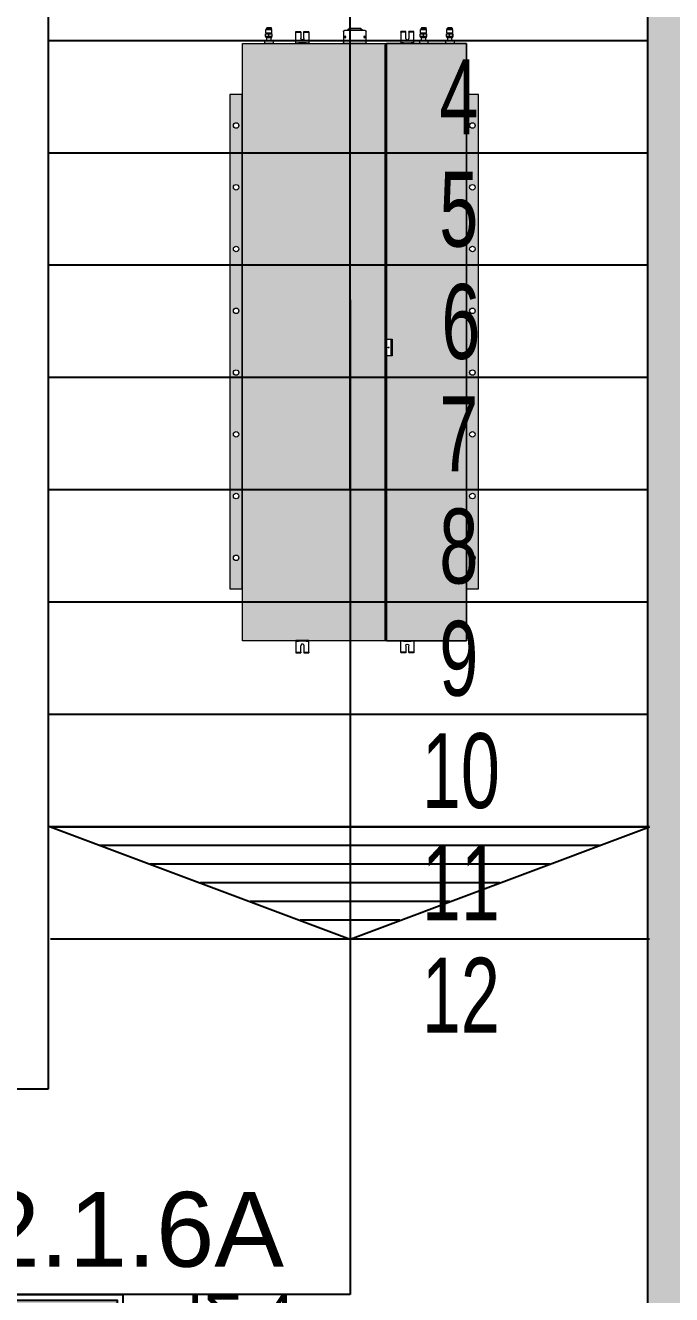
# Model space of a CAD drawing. Header units: metres. Extents: x 0 to 132, y -109 to 310.
# Drawn here: x 35.406 to 37.133, y 15.533 to 18.924 of the extents above; entities that cross this region are included whole.
import ezdxf
from ezdxf.enums import TextEntityAlignment as Align

# ---------------------------------------------------------------- set-up
doc = ezdxf.new("R2010")
doc.units = ezdxf.units.M
doc.header["$LTSCALE"] = 0.036
doc.layers.get('0').update_dxf_attribs({"color": 252})
doc.layers.get('Defpoints').update_dxf_attribs({"color": 252})
for name, color, linetype in [('arxitektonika', 254, 'Continuous'), ('DIMBLK', 252, 'Continuous'), ('electext', 20, 'Continuous'), ('HLEK_FL001_SYMBOLS', 230, 'Continuous')]:
    doc.layers.add(name, color=color, linetype=linetype)
doc.layers.add('axel', color=170, linetype='Continuous', lineweight=0)
doc.styles.add('COMU-C', font='ugcompl.shx', dxfattribs={"width": 0.7})
doc.styles.add('COMU-N', font='arial.ttf')
doc.styles.get("Standard").update_dxf_attribs({"font": 'arial.ttf'})
doc.dimstyles.new('CADWDOT', dxfattribs={"dimscale": 0.1, "dimtxt": 1.8, "dimasz": 0.08, "dimexe": 2, "dimexo": 0, "dimgap": 0.09, "dimtad": 0, "dimrnd": 0.001, "dimzin": 0, "dimdsep": 46, "dimtxsty": 'Standard', "dimblk1": 'ARTDIM', "dimblk2": 'ARTDIM', "dimsah": 1, "dimcen": 0.09, "dimdle": 0.05, "dimse1": 1, "dimse2": 1, "dimadec": 0, "dimazin": 0, "dimtfac": 1, "dimtmove": 0, "dimatfit": 3, "dimldrblk": 'ARTDIM', "dimfxl": 2, "dimtvp": 0.9999, "dimtolj": 1, "dimtzin": 0, "dimarcsym": 0})

# ---------------------------------------------------------------- blocks, each defined once
blk = doc.blocks.new('ARTDIM')
at = {"layer": 'DIMBLK'}
for p, q in [((0, -24.9975), (0, 24.9975)), ((-24.9975, 0), (24.9975, 0))]:
    blk.add_line(p, q, dxfattribs=at)
blk.add_circle((0, 0), 8.25, dxfattribs=at)
blk = doc.blocks.new('*D226')
at = {"layer": 'arxitektonika', "color": 0, "lineweight": -2}
blk.add_line((33.5762, 15.2176), (37.0602, 15.2176), dxfattribs=at)
at = {"layer": 'Defpoints', "color": 0, "transparency": 16777216}
for p in [(33.5682, 16.2176), (37.0682, 16.2176), (37.0682, 15.2176)]:
    blk.add_point(p, dxfattribs=at)
at = {"layer": 'arxitektonika', "color": 0, "lineweight": -2, "xscale": 0.008, "yscale": 0.008, "zscale": 0.008, "rotation": 180}
blk.add_blockref('ARTDIM', (33.5682, 15.2176), dxfattribs=at)
at = {"layer": 'arxitektonika', "color": 0, "lineweight": -2, "xscale": 0.008, "yscale": 0.008, "zscale": 0.008}
blk.add_blockref('ARTDIM', (37.0682, 15.2176), dxfattribs=at)
at = {"layer": 'arxitektonika', "color": 0, "insert": (35.3182, 15.3976), "char_height": 0.18, "attachment_point": 5}
blk.add_mtext('\\A1;3.50', dxfattribs=at)
blk = doc.blocks.new('panel led 4x16W 60x60cm acrylic')
at = {"layer": 'HLEK_FL001_SYMBOLS', "linetype": 'Continuous', "lineweight": 0}
h = blk.add_hatch(color=201, dxfattribs=at)
h.dxf.hatch_style = 1
h.paths.add_polyline_path([(45.4184, 65.5575), (45.4184, 64.9863), (45.9896, 64.9863), (45.9896, 65.5575)])
h.paths.add_polyline_path([(45.6208, 65.3554, -1), (45.6508, 65.3554, -1)], flags=16)
h.paths.add_polyline_path([(45.6208, 65.3904, -1), (45.6508, 65.3904, -1)], flags=16)
h.paths.add_polyline_path([(45.7936, 65.3554, -1), (45.7636, 65.3554, -1)], flags=16)
h.paths.add_polyline_path([(45.7636, 65.3904, -1), (45.7936, 65.3904, -1)], flags=16)
h.paths.add_polyline_path([(45.6508, 65.3202, -1), (45.6208, 65.3202, -1)], flags=16)
h.paths.add_polyline_path([(45.7936, 65.3202, -1), (45.7636, 65.3202, -1)], flags=16)
h.paths.add_polyline_path([(45.6208, 65.4249, -1), (45.6508, 65.4249, -1)], flags=16)
h.paths.add_polyline_path([(45.7636, 65.4249, -1), (45.7936, 65.4249, -1)], flags=16)
h.paths.add_polyline_path([(45.6508, 65.2864, -1), (45.6208, 65.2864, -1)], flags=16)
h.paths.add_polyline_path([(45.7936, 65.2864, -1), (45.7636, 65.2864, -1)], flags=16)
h.paths.add_polyline_path([(45.6208, 65.4586, -1), (45.6508, 65.4586, -1)], flags=16)
h.paths.add_polyline_path([(45.7636, 65.4586, -1), (45.7936, 65.4586, -1)], flags=16)
h.paths.add_polyline_path([(45.6508, 65.2511, -1), (45.6208, 65.2511, -1)], flags=16)
h.paths.add_polyline_path([(45.7936, 65.2511, -1), (45.7636, 65.2511, -1)], flags=16)
h.paths.add_polyline_path([(45.6208, 65.4943, -1), (45.6508, 65.4943, -1)], flags=16)
h.paths.add_polyline_path([(45.7636, 65.4943, -1), (45.7936, 65.4943, -1)], flags=16)
h.paths.add_polyline_path([(45.6508, 65.2158, -1), (45.6208, 65.2158, -1)], flags=16)
h.paths.add_polyline_path([(45.7936, 65.2158, -1), (45.7636, 65.2158, -1)], flags=16)
h.paths.add_polyline_path([(45.6208, 65.531, -1), (45.6508, 65.531, -1)], flags=16)
h.paths.add_polyline_path([(45.7636, 65.531, -1), (45.7936, 65.531, -1)], flags=16)
h.paths.add_polyline_path([(45.6508, 65.1817, -1), (45.6208, 65.1817, -1)], flags=16)
h.paths.add_polyline_path([(45.7936, 65.1817, -1), (45.7636, 65.1817, -1)], flags=16)
h.paths.add_polyline_path([(45.4672, 65.3554, -1), (45.4972, 65.3554, -1)], flags=16)
h.paths.add_polyline_path([(45.4672, 65.3904, -1), (45.4972, 65.3904, -1)], flags=16)
h.paths.add_polyline_path([(45.4972, 65.3202, -1), (45.4672, 65.3202, -1)], flags=16)
h.paths.add_polyline_path([(45.6508, 65.1482, -1), (45.6208, 65.1482, -1)], flags=16)
h.paths.add_polyline_path([(45.9441, 65.3554, -1), (45.9141, 65.3554, -1)], flags=16)
h.paths.add_polyline_path([(45.9441, 65.3904, -1), (45.9141, 65.3904, -1)], flags=16)
h.paths.add_polyline_path([(45.7936, 65.1482, -1), (45.7636, 65.1482, -1)], flags=16)
h.paths.add_polyline_path([(45.4672, 65.4249, -1), (45.4972, 65.4249, -1)], flags=16)
h.paths.add_polyline_path([(45.9441, 65.3202, -1), (45.9141, 65.3202, -1)], flags=16)
h.paths.add_polyline_path([(45.4972, 65.2864, -1), (45.4672, 65.2864, -1)], flags=16)
h.paths.add_polyline_path([(45.9141, 65.4249, -1), (45.9441, 65.4249, -1)], flags=16)
h.paths.add_polyline_path([(45.9441, 65.2864, -1), (45.9141, 65.2864, -1)], flags=16)
h.paths.add_polyline_path([(45.4672, 65.4586, -1), (45.4972, 65.4586, -1)], flags=16)
h.paths.add_polyline_path([(45.9141, 65.4586, -1), (45.9441, 65.4586, -1)], flags=16)
h.paths.add_polyline_path([(45.4972, 65.2511, -1), (45.4672, 65.2511, -1)], flags=16)
h.paths.add_polyline_path([(45.9441, 65.2511, -1), (45.9141, 65.2511, -1)], flags=16)
h.paths.add_polyline_path([(45.4672, 65.4943, -1), (45.4972, 65.4943, -1)], flags=16)
h.paths.add_polyline_path([(45.6508, 65.1152, -1), (45.6208, 65.1152, -1)], flags=16)
h.paths.add_polyline_path([(45.7936, 65.1152, -1), (45.7636, 65.1152, -1)], flags=16)
h.paths.add_polyline_path([(45.9141, 65.4943, -1), (45.9441, 65.4943, -1)], flags=16)
h.paths.add_polyline_path([(45.4972, 65.2158, -1), (45.4672, 65.2158, -1)], flags=16)
h.paths.add_polyline_path([(45.9441, 65.2158, -1), (45.9141, 65.2158, -1)], flags=16)
h.paths.add_polyline_path([(45.4672, 65.531, -1), (45.4972, 65.531, -1)], flags=16)
h.paths.add_polyline_path([(45.9141, 65.531, -1), (45.9441, 65.531, -1)], flags=16)
h.paths.add_polyline_path([(45.4972, 65.1817, -1), (45.4672, 65.1817, -1)], flags=16)
h.paths.add_polyline_path([(45.9441, 65.1817, -1), (45.9141, 65.1817, -1)], flags=16)
h.paths.add_polyline_path([(45.6508, 65.0811, -1), (45.6208, 65.0811, -1)], flags=16)
h.paths.add_polyline_path([(45.7936, 65.0811, -1), (45.7636, 65.0811, -1)], flags=16)
h.paths.add_polyline_path([(45.4972, 65.1482, -1), (45.4672, 65.1482, -1)], flags=16)
h.paths.add_polyline_path([(45.9441, 65.1482, -1), (45.9141, 65.1482, -1)], flags=16)
h.paths.add_polyline_path([(45.6508, 65.048, -1), (45.6208, 65.048, -1)], flags=16)
h.paths.add_polyline_path([(45.7936, 65.048, -1), (45.7636, 65.048, -1)], flags=16)
h.paths.add_polyline_path([(45.4972, 65.1152, -1), (45.4672, 65.1152, -1)], flags=16)
h.paths.add_polyline_path([(45.9441, 65.1152, -1), (45.9141, 65.1152, -1)], flags=16)
h.paths.add_polyline_path([(45.6508, 65.0128, -1), (45.6208, 65.0128, -1)], flags=16)
h.paths.add_polyline_path([(45.4972, 65.0811, -1), (45.4672, 65.0811, -1)], flags=16)
h.paths.add_polyline_path([(45.7936, 65.0128, -1), (45.7636, 65.0128, -1)], flags=16)
h.paths.add_polyline_path([(45.9441, 65.0811, -1), (45.9141, 65.0811, -1)], flags=16)
h.paths.add_polyline_path([(45.4972, 65.048, -1), (45.4672, 65.048, -1)], flags=16)
h.paths.add_polyline_path([(45.9441, 65.048, -1), (45.9141, 65.048, -1)], flags=16)
h.paths.add_polyline_path([(45.4972, 65.0128, -1), (45.4672, 65.0128, -1)], flags=16)
h.paths.add_polyline_path([(45.9441, 65.0128, -1), (45.9141, 65.0128, -1)], flags=16)
h = blk.add_hatch(color=11, dxfattribs=at)
h.dxf.hatch_style = 1
h.paths.add_polyline_path([(45.4972, 65.531, 1), (45.4672, 65.531, 1)])
h = blk.add_hatch(color=11, dxfattribs=at)
h.dxf.hatch_style = 1
h.paths.add_polyline_path([(45.6508, 65.531, 1), (45.6208, 65.531, 1)])
h = blk.add_hatch(color=11, dxfattribs=at)
h.dxf.hatch_style = 1
h.paths.add_polyline_path([(45.7936, 65.531, 1), (45.7636, 65.531, 1)])
h = blk.add_hatch(color=11, dxfattribs=at)
h.dxf.hatch_style = 1
h.paths.add_polyline_path([(45.9441, 65.531, 1), (45.9141, 65.531, 1)])
h = blk.add_hatch(color=11, dxfattribs=at)
h.dxf.hatch_style = 1
h.paths.add_polyline_path([(45.4972, 65.4943, 1), (45.4672, 65.4943, 1)])
h = blk.add_hatch(color=11, dxfattribs=at)
h.dxf.hatch_style = 1
h.paths.add_polyline_path([(45.6508, 65.4943, 1), (45.6208, 65.4943, 1)])
h = blk.add_hatch(color=11, dxfattribs=at)
h.dxf.hatch_style = 1
h.paths.add_polyline_path([(45.7936, 65.4943, 1), (45.7636, 65.4943, 1)])
h = blk.add_hatch(color=11, dxfattribs=at)
h.dxf.hatch_style = 1
h.paths.add_polyline_path([(45.9441, 65.4943, 1), (45.9141, 65.4943, 1)])
h = blk.add_hatch(color=11, dxfattribs=at)
h.dxf.hatch_style = 1
h.paths.add_polyline_path([(45.4972, 65.4586, 1), (45.4672, 65.4586, 1)])
h = blk.add_hatch(color=11, dxfattribs=at)
h.dxf.hatch_style = 1
h.paths.add_polyline_path([(45.6508, 65.4586, 1), (45.6208, 65.4586, 1)])
h = blk.add_hatch(color=11, dxfattribs=at)
h.dxf.hatch_style = 1
h.paths.add_polyline_path([(45.7936, 65.4586, 1), (45.7636, 65.4586, 1)])
h = blk.add_hatch(color=11, dxfattribs=at)
h.dxf.hatch_style = 1
h.paths.add_polyline_path([(45.9441, 65.4586, 1), (45.9141, 65.4586, 1)])
h = blk.add_hatch(color=11, dxfattribs=at)
h.dxf.hatch_style = 1
h.paths.add_polyline_path([(45.4972, 65.4249, 1), (45.4672, 65.4249, 1)])
h = blk.add_hatch(color=11, dxfattribs=at)
h.dxf.hatch_style = 1
h.paths.add_polyline_path([(45.6508, 65.4249, 1), (45.6208, 65.4249, 1)])
h = blk.add_hatch(color=11, dxfattribs=at)
h.dxf.hatch_style = 1
h.paths.add_polyline_path([(45.7936, 65.4249, 1), (45.7636, 65.4249, 1)])
h = blk.add_hatch(color=11, dxfattribs=at)
h.dxf.hatch_style = 1
h.paths.add_polyline_path([(45.9441, 65.4249, 1), (45.9141, 65.4249, 1)])
h = blk.add_hatch(color=11, dxfattribs=at)
h.dxf.hatch_style = 1
h.paths.add_polyline_path([(45.4972, 65.3904, 1), (45.4672, 65.3904, 1)])
h = blk.add_hatch(color=11, dxfattribs=at)
h.dxf.hatch_style = 1
h.paths.add_polyline_path([(45.6508, 65.3904, 1), (45.6208, 65.3904, 1)])
h = blk.add_hatch(color=11, dxfattribs=at)
h.dxf.hatch_style = 1
h.paths.add_polyline_path([(45.7936, 65.3904, 1), (45.7636, 65.3904, 1)])
h = blk.add_hatch(color=11, dxfattribs=at)
h.dxf.hatch_style = 1
h.paths.add_polyline_path([(45.9441, 65.3904, 1), (45.9141, 65.3904, 1)])
h = blk.add_hatch(color=11, dxfattribs=at)
h.dxf.hatch_style = 1
h.paths.add_polyline_path([(45.4972, 65.3554, 1), (45.4672, 65.3554, 1)])
h = blk.add_hatch(color=11, dxfattribs=at)
h.dxf.hatch_style = 1
h.paths.add_polyline_path([(45.6508, 65.3554, 1), (45.6208, 65.3554, 1)])
h = blk.add_hatch(color=11, dxfattribs=at)
h.dxf.hatch_style = 1
h.paths.add_polyline_path([(45.7936, 65.3554, 1), (45.7636, 65.3554, 1)])
h = blk.add_hatch(color=11, dxfattribs=at)
h.dxf.hatch_style = 1
h.paths.add_polyline_path([(45.9441, 65.3554, 1), (45.9141, 65.3554, 1)])
h = blk.add_hatch(color=11, dxfattribs=at)
h.dxf.hatch_style = 1
h.paths.add_polyline_path([(45.4972, 65.3202, 1), (45.4672, 65.3202, 1)])
h = blk.add_hatch(color=11, dxfattribs=at)
h.dxf.hatch_style = 1
h.paths.add_polyline_path([(45.6508, 65.3202, 1), (45.6208, 65.3202, 1)])
h = blk.add_hatch(color=11, dxfattribs=at)
h.dxf.hatch_style = 1
h.paths.add_polyline_path([(45.7936, 65.3202, 1), (45.7636, 65.3202, 1)])
h = blk.add_hatch(color=11, dxfattribs=at)
h.dxf.hatch_style = 1
h.paths.add_polyline_path([(45.9441, 65.3202, 1), (45.9141, 65.3202, 1)])
h = blk.add_hatch(color=11, dxfattribs=at)
h.dxf.hatch_style = 1
h.paths.add_polyline_path([(45.4972, 65.2864, 1), (45.4672, 65.2864, 1)])
h = blk.add_hatch(color=11, dxfattribs=at)
h.dxf.hatch_style = 1
h.paths.add_polyline_path([(45.6508, 65.2864, 1), (45.6208, 65.2864, 1)])
h = blk.add_hatch(color=11, dxfattribs=at)
h.dxf.hatch_style = 1
h.paths.add_polyline_path([(45.7936, 65.2864, 1), (45.7636, 65.2864, 1)])
h = blk.add_hatch(color=11, dxfattribs=at)
h.dxf.hatch_style = 1
h.paths.add_polyline_path([(45.9441, 65.2864, 1), (45.9141, 65.2864, 1)])
h = blk.add_hatch(color=11, dxfattribs=at)
h.dxf.hatch_style = 1
h.paths.add_polyline_path([(45.4972, 65.2511, 1), (45.4672, 65.2511, 1)])
h = blk.add_hatch(color=11, dxfattribs=at)
h.dxf.hatch_style = 1
h.paths.add_polyline_path([(45.6508, 65.2511, 1), (45.6208, 65.2511, 1)])
h = blk.add_hatch(color=11, dxfattribs=at)
h.dxf.hatch_style = 1
h.paths.add_polyline_path([(45.7936, 65.2511, 1), (45.7636, 65.2511, 1)])
h = blk.add_hatch(color=11, dxfattribs=at)
h.dxf.hatch_style = 1
h.paths.add_polyline_path([(45.9441, 65.2511, 1), (45.9141, 65.2511, 1)])
h = blk.add_hatch(color=11, dxfattribs=at)
h.dxf.hatch_style = 1
h.paths.add_polyline_path([(45.4972, 65.2158, 1), (45.4672, 65.2158, 1)])
h = blk.add_hatch(color=11, dxfattribs=at)
h.dxf.hatch_style = 1
h.paths.add_polyline_path([(45.6508, 65.2158, 1), (45.6208, 65.2158, 1)])
h = blk.add_hatch(color=11, dxfattribs=at)
h.dxf.hatch_style = 1
h.paths.add_polyline_path([(45.7936, 65.2158, 1), (45.7636, 65.2158, 1)])
h = blk.add_hatch(color=11, dxfattribs=at)
h.dxf.hatch_style = 1
h.paths.add_polyline_path([(45.9441, 65.2158, 1), (45.9141, 65.2158, 1)])
h = blk.add_hatch(color=11, dxfattribs=at)
h.dxf.hatch_style = 1
h.paths.add_polyline_path([(45.4972, 65.1817, 1), (45.4672, 65.1817, 1)])
h = blk.add_hatch(color=11, dxfattribs=at)
h.dxf.hatch_style = 1
h.paths.add_polyline_path([(45.6508, 65.1817, 1), (45.6208, 65.1817, 1)])
h = blk.add_hatch(color=11, dxfattribs=at)
h.dxf.hatch_style = 1
h.paths.add_polyline_path([(45.7936, 65.1817, 1), (45.7636, 65.1817, 1)])
h = blk.add_hatch(color=11, dxfattribs=at)
h.dxf.hatch_style = 1
h.paths.add_polyline_path([(45.9441, 65.1817, 1), (45.9141, 65.1817, 1)])
h = blk.add_hatch(color=11, dxfattribs=at)
h.dxf.hatch_style = 1
h.paths.add_polyline_path([(45.4972, 65.1482, 1), (45.4672, 65.1482, 1)])
h = blk.add_hatch(color=11, dxfattribs=at)
h.dxf.hatch_style = 1
h.paths.add_polyline_path([(45.6508, 65.1482, 1), (45.6208, 65.1482, 1)])
h = blk.add_hatch(color=11, dxfattribs=at)
h.dxf.hatch_style = 1
h.paths.add_polyline_path([(45.7936, 65.1482, 1), (45.7636, 65.1482, 1)])
h = blk.add_hatch(color=11, dxfattribs=at)
h.dxf.hatch_style = 1
h.paths.add_polyline_path([(45.9441, 65.1482, 1), (45.9141, 65.1482, 1)])
h = blk.add_hatch(color=11, dxfattribs=at)
h.dxf.hatch_style = 1
h.paths.add_polyline_path([(45.4972, 65.1152, 1), (45.4672, 65.1152, 1)])
h = blk.add_hatch(color=11, dxfattribs=at)
h.dxf.hatch_style = 1
h.paths.add_polyline_path([(45.6508, 65.1152, 1), (45.6208, 65.1152, 1)])
h = blk.add_hatch(color=11, dxfattribs=at)
h.dxf.hatch_style = 1
h.paths.add_polyline_path([(45.7936, 65.1152, 1), (45.7636, 65.1152, 1)])
h = blk.add_hatch(color=11, dxfattribs=at)
h.dxf.hatch_style = 1
h.paths.add_polyline_path([(45.9441, 65.1152, 1), (45.9141, 65.1152, 1)])
h = blk.add_hatch(color=11, dxfattribs=at)
h.dxf.hatch_style = 1
h.paths.add_polyline_path([(45.4972, 65.0811, 1), (45.4672, 65.0811, 1)])
h = blk.add_hatch(color=11, dxfattribs=at)
h.dxf.hatch_style = 1
h.paths.add_polyline_path([(45.6508, 65.0811, 1), (45.6208, 65.0811, 1)])
h = blk.add_hatch(color=11, dxfattribs=at)
h.dxf.hatch_style = 1
h.paths.add_polyline_path([(45.7936, 65.0811, 1), (45.7636, 65.0811, 1)])
h = blk.add_hatch(color=11, dxfattribs=at)
h.dxf.hatch_style = 1
h.paths.add_polyline_path([(45.9441, 65.0811, 1), (45.9141, 65.0811, 1)])
h = blk.add_hatch(color=11, dxfattribs=at)
h.dxf.hatch_style = 1
h.paths.add_polyline_path([(45.4972, 65.048, 1), (45.4672, 65.048, 1)])
h = blk.add_hatch(color=11, dxfattribs=at)
h.dxf.hatch_style = 1
h.paths.add_polyline_path([(45.6508, 65.048, 1), (45.6208, 65.048, 1)])
h = blk.add_hatch(color=11, dxfattribs=at)
h.dxf.hatch_style = 1
h.paths.add_polyline_path([(45.7936, 65.048, 1), (45.7636, 65.048, 1)])
h = blk.add_hatch(color=11, dxfattribs=at)
h.dxf.hatch_style = 1
h.paths.add_polyline_path([(45.9441, 65.048, 1), (45.9141, 65.048, 1)])
h = blk.add_hatch(color=11, dxfattribs=at)
h.dxf.hatch_style = 1
h.paths.add_polyline_path([(45.4972, 65.0128, 1), (45.4672, 65.0128, 1)])
h = blk.add_hatch(color=11, dxfattribs=at)
h.dxf.hatch_style = 1
h.paths.add_polyline_path([(45.6508, 65.0128, 1), (45.6208, 65.0128, 1)])
h = blk.add_hatch(color=11, dxfattribs=at)
h.dxf.hatch_style = 1
h.paths.add_polyline_path([(45.7936, 65.0128, 1), (45.7636, 65.0128, 1)])
h = blk.add_hatch(color=11, dxfattribs=at)
h.dxf.hatch_style = 1
h.paths.add_polyline_path([(45.9441, 65.0128, 1), (45.9141, 65.0128, 1)])
at = {"layer": 'HLEK_FL001_SYMBOLS'}
for points in [[(45.4043, 65.5722), (46.0043, 65.5722), (46.0043, 64.9722), (45.4043, 64.9722)], [(45.4184, 65.5575), (45.9896, 65.5575), (45.9896, 64.9863), (45.4184, 64.9863)]]:
    blk.add_lwpolyline(points, close=True, dxfattribs=at)
for centre in [(45.4822, 65.531), (45.6358, 65.531), (45.7786, 65.531), (45.9291, 65.531), (45.4822, 65.4943), (45.6358, 65.4943), (45.7786, 65.4943), (45.9291, 65.4943), (45.4822, 65.4586), (45.6358, 65.4586), (45.7786, 65.4586), (45.9291, 65.4586), (45.4822, 65.4249), (45.6358, 65.4249), (45.7786, 65.4249), (45.9291, 65.4249), (45.4822, 65.3904), (45.6358, 65.3904), (45.7786, 65.3904), (45.9291, 65.3904), (45.4822, 65.3554), (45.6358, 65.3554), (45.7786, 65.3554), (45.9291, 65.3554), (45.4822, 65.3202), (45.6358, 65.3202), (45.7786, 65.3202), (45.9291, 65.3202), (45.4822, 65.2864), (45.6358, 65.2864), (45.7786, 65.2864), (45.9291, 65.2864), (45.4822, 65.2511), (45.6358, 65.2511), (45.7786, 65.2511), (45.9291, 65.2511), (45.4822, 65.2158), (45.6358, 65.2158), (45.7786, 65.2158), (45.9291, 65.2158), (45.4822, 65.1817), (45.6358, 65.1817), (45.7786, 65.1817), (45.9291, 65.1817), (45.4822, 65.1482), (45.6358, 65.1482), (45.7786, 65.1482), (45.9291, 65.1482), (45.4822, 65.1152), (45.6358, 65.1152), (45.7786, 65.1152), (45.9291, 65.1152), (45.4822, 65.0811), (45.6358, 65.0811), (45.7786, 65.0811), (45.9291, 65.0811), (45.4822, 65.048), (45.6358, 65.048), (45.7786, 65.048), (45.9291, 65.048), (45.4822, 65.0128), (45.6358, 65.0128), (45.7786, 65.0128), (45.9291, 65.0128)]:
    blk.add_circle(centre, 0.015, dxfattribs=at)
blk = doc.blocks.new('A$C5A126718')
at = {"layer": 'axel'}
for p, q in [((-0.0317, 0.0343), (-0.0317, 0.0321)), ((-0.0301, 0.0343), (-0.0317, 0.0343)), ((-0.0012, 0.0343), (-0.0301, 0.0343)), ((-0.0301, 0.0343), (-0.0301, 0.0321)), ((-0.0012, 0.0343), (0, 0.0343)), ((-0.0012, 0.0343), (-0.0012, 0.033)), ((0.0004, 0.0271), (0.0004, 0.0343)), ((0.0004, 0.0271), (0.0004, 0.0343)), ((-0.0317, 0.0321), (-0.0317, 0.0236)), ((-0.0317, 0.0321), (-0.0301, 0.0321)), ((-0.0317, 0.0236), (-0.0301, 0.0236)), ((-0.0317, 0.0236), (-0.0317, 0.0214)), ((-0.0301, 0.0214), (-0.0317, 0.0214)), ((-0.0301, 0.0129), (-0.0317, 0.0129)), ((-0.0317, 0.0129), (-0.0317, 0.0107)), ((-0.0317, 0.0107), (-0.0301, 0.0107)), ((-0.0317, 0.0107), (-0.0317, 0.0021)), ((-0.0317, 0.0021), (-0.0301, 0.0021)), ((-0.0317, 0.0021), (-0.0317, 0)), ((-0.0301, 0), (-0.0317, 0)), ((-0.0301, 0.0321), (-0.0301, 0.0236)), ((-0.0301, 0.0236), (-0.0301, 0.0214)), ((-0.0301, 0.0214), (-0.0131, 0.0214)), ((-0.0301, 0.0129), (-0.0301, 0.0107)), ((-0.0131, 0.0129), (-0.0301, 0.0129)), ((-0.0301, 0.0107), (-0.0301, 0.0021)), ((-0.0301, 0.0021), (-0.0301, 0)), ((-0.0301, 0), (-0.0012, 0)), ((-0.0012, 0.033), (-0.0012, 0.03)), ((-0.0012, 0.03), (-0.0012, 0.0271)), ((-0.0012, 0.0271), (0, 0.0271)), ((-0.0012, 0.027), (-0.0012, 0.0271)), ((-0.0012, 0.0073), (-0.0012, 0.027)), ((-0.0012, 0.0071), (-0.0012, 0.0073)), ((-0.0012, 0.0071), (0, 0.0071)), ((-0.0012, 0.0071), (-0.0012, 0.0043)), ((-0.0012, 0.0043), (-0.0012, 0.0013)), ((-0.0012, 0.0013), (-0.0012, 0)), ((-0.0012, 0), (0, 0)), ((0.0004, 0.0211), (0.0004, 0.0271)), ((0.0004, 0.0211), (0.0004, 0.0271)), ((0.0004, 0.0207), (0.0004, 0.0211)), ((0.0004, 0.0207), (0.0004, 0.0211)), ((0.0004, 0.0186), (0.0004, 0.0207)), ((0.0004, 0.0186), (0.0004, 0.0207)), ((0.0004, 0.0157), (0.0004, 0.0186)), ((0.0004, 0.0157), (0.0004, 0.0186)), ((0.0004, 0.0136), (0.0004, 0.0157)), ((0.0004, 0.0136), (0.0004, 0.0157)), ((0.0004, 0.0132), (0.0004, 0.0136)), ((0.0004, 0.0132), (0.0004, 0.0136)), ((0.0004, 0.0071), (0.0004, 0.0132)), ((0.0004, 0.0071), (0.0004, 0.0132)), ((0.0004, 0), (0.0004, 0.0071)), ((0.0004, 0), (0.0004, 0.0071))]:
    blk.add_line(p, q, dxfattribs=at)
blk.add_arc((-0.0131, 0.0171), 0.00429, 270, 90, dxfattribs=at)
blk = doc.blocks.new('A$C3A54651E')
at = {"layer": 'axel'}
for p, q in [((0.0091, 0.0228), (0, 0.0228)), ((0, 0.0228), (0, 0)), ((0.0091, 0), (0, 0)), ((0.0091, 0), (0.0091, 0.0228)), ((0.0091, 0.0171), (0.0162, 0.0171)), ((0.0091, 0.0057), (0.0162, 0.0057)), ((0.0162, 0.019), (0.0166, 0.0193)), ((0.0162, 0.0038), (0.0162, 0.019)), ((0.0162, 0.0038), (0.0166, 0.0035)), ((0.0166, 0.0035), (0.0166, 0.0193)), ((0.0166, 0.0193), (0.0184, 0.0193)), ((0.0166, 0.0035), (0.0184, 0.0035)), ((0.0184, 0.02), (0.0184, 0.0199)), ((0.0184, 0.02), (0.0184, 0.02)), ((0.0184, 0.0199), (0.0184, 0.0193)), ((0.0184, 0.0193), (0.0184, 0.0153)), ((0.0184, 0.0153), (0.0184, 0.0067)), ((0.0184, 0.0067), (0.0184, 0.0035)), ((0.0184, 0.0035), (0.0184, 0.0028)), ((0.0184, 0.0028), (0.0184, 0.0028)), ((0.0191, 0.0202), (0.0254, 0.0202)), ((0.0191, 0.0197), (0.0254, 0.0197)), ((0.0191, 0.0109), (0.0254, 0.0109)), ((0.0191, 0.0026), (0.0254, 0.0026)), ((0.0262, 0.0199), (0.0262, 0.02)), ((0.0262, 0.02), (0.0262, 0.02)), ((0.0262, 0.0182), (0.0262, 0.0199)), ((0.0262, 0.0153), (0.0262, 0.0182)), ((0.0262, 0.0182), (0.0284, 0.0182)), ((0.0262, 0.0067), (0.0262, 0.0153)), ((0.0262, 0.0046), (0.0262, 0.0067)), ((0.0262, 0.0028), (0.0262, 0.0046)), ((0.0262, 0.0046), (0.0284, 0.0046)), ((0.0262, 0.0028), (0.0262, 0.0028)), ((0.0284, 0.0193), (0.037, 0.0193)), ((0.0284, 0.0182), (0.0284, 0.0193)), ((0.0284, 0.0046), (0.0284, 0.0182)), ((0.0284, 0.0035), (0.0284, 0.0046)), ((0.0284, 0.0035), (0.037, 0.0035)), ((0.037, 0.0035), (0.037, 0.0193)), ((0.0373, 0.019), (0.037, 0.0193)), ((0.0373, 0.0037), (0.037, 0.0035)), ((0.0373, 0.0182), (0.0373, 0.019)), ((0.0373, 0.0046), (0.0373, 0.0182)), ((0.0373, 0.0182), (0.0403, 0.0182)), ((0.0373, 0.0037), (0.0373, 0.0046)), ((0.0373, 0.0046), (0.0403, 0.0046)), ((0.0403, 0.0046), (0.0403, 0.0182)), ((0.0423, 0.0162), (0.0403, 0.0182)), ((0.0423, 0.0066), (0.0403, 0.0046)), ((0.0423, 0.0066), (0.0423, 0.0162))]:
    blk.add_line(p, q, dxfattribs=at)
for points in [[(0.0191, 0.0202, 0.004311), (0.019, 0.0202, 0.005535), (0.0188, 0.0202, 0.007292), (0.0187, 0.0201, 0.009929), (0.0186, 0.0201), (0.0186, 0.0201, 0.019665), (0.0185, 0.02, 0.032685), (0.0184, 0.02, 0.060642), (0.0184, 0.02), (0.0184, 0.02)], [(0.0184, 0.0199, 0.159929), (0.0184, 0.0199, 0.090191), (0.0184, 0.0199, 0.0462), (0.0184, 0.0199, 0.02623), (0.0185, 0.0198), (0.0186, 0.0198, 0.013719), (0.0187, 0.0198, 0.009481), (0.0188, 0.0198, 0.006867), (0.0189, 0.0197, 0.005151), (0.0191, 0.0197)], [(0.0191, 0.0197, 0.015295), (0.0188, 0.0186, 0.017604), (0.0186, 0.0175), (0.0185, 0.0169, 0.02245), (0.0184, 0.0158), (0.0184, 0.0153)], [(0.0184, 0.0153, 0.023182), (0.0184, 0.0142, 0.022013), (0.0186, 0.0131), (0.0187, 0.0125, 0.017076), (0.0189, 0.0114), (0.0191, 0.0109)], [(0.0191, 0.0109, 0.016103), (0.0188, 0.0098, 0.018613), (0.0186, 0.0088), (0.0185, 0.0083, 0.023826), (0.0184, 0.0072), (0.0184, 0.0067)], [(0.0184, 0.0067, 0.024647), (0.0184, 0.0057, 0.023359), (0.0186, 0.0046), (0.0187, 0.0041, 0.018023), (0.0189, 0.0031), (0.0191, 0.0026)], [(0.0191, 0.0026, -0.004311), (0.019, 0.0026, -0.005535), (0.0188, 0.0026, -0.007292), (0.0187, 0.0027, -0.009929), (0.0186, 0.0027), (0.0186, 0.0027, -0.019665), (0.0185, 0.0027, -0.032685), (0.0184, 0.0028, -0.060642), (0.0184, 0.0028), (0.0184, 0.0028)], [(0.0262, 0.02, 0.102242), (0.0262, 0.02, 0.051435), (0.0261, 0.02, 0.028507), (0.0261, 0.0201, 0.01755), (0.026, 0.0201), (0.0259, 0.0201, 0.009159), (0.0258, 0.0201, 0.006785), (0.0257, 0.0202, 0.005184), (0.0255, 0.0202), (0.0254, 0.0202)], [(0.0254, 0.0197, 0.004812), (0.0256, 0.0197, 0.00636), (0.0258, 0.0198, 0.008685), (0.0259, 0.0198, 0.012384), (0.026, 0.0198), (0.0261, 0.0198, 0.023143), (0.0261, 0.0199, 0.039656), (0.0262, 0.0199, 0.07579), (0.0262, 0.0199, 0.144125), (0.0262, 0.0199)], [(0.0262, 0.0153, 0.023214), (0.0262, 0.0164, 0.02204), (0.026, 0.0175), (0.0259, 0.018, 0.017046), (0.0256, 0.0191), (0.0254, 0.0197)], [(0.0254, 0.0109, 0.01528), (0.0258, 0.012, 0.017585), (0.026, 0.013), (0.0261, 0.0136, 0.022468), (0.0262, 0.0147), (0.0262, 0.0153)], [(0.0262, 0.0067, 0.024685), (0.0262, 0.0078, 0.023392), (0.026, 0.0088), (0.0259, 0.0093, 0.017988), (0.0256, 0.0103), (0.0254, 0.0109)], [(0.0254, 0.0026, 0.016073), (0.0258, 0.0036, 0.018575), (0.026, 0.0046), (0.0261, 0.0052, 0.023861), (0.0262, 0.0062), (0.0262, 0.0067)], [(0.0262, 0.0028, -0.102242), (0.0262, 0.0028, -0.051435), (0.0261, 0.0028, -0.028507), (0.0261, 0.0027, -0.01755), (0.026, 0.0027), (0.0259, 0.0027, -0.009159), (0.0258, 0.0026, -0.006785), (0.0257, 0.0026, -0.005184), (0.0255, 0.0026), (0.0254, 0.0026)]]:
    blk.add_lwpolyline(points, format="xyb", dxfattribs=at)
blk = doc.blocks.new('A$C531E15D6')
at = {"layer": 'axel'}
for p, q in [((-0.0003, 0.0241), (-0.0003, -0.0359)), ((-0.0003, 0.0241), (0.0009, 0.0241)), ((-0.0003, 0.0134), (0, 0.0134)), ((-0.0003, 0.0113), (0, 0.0113)), ((-0.0003, 0.0066), (-0.0003, 0.0031)), ((-0.0003, 0.0066), (-0.0003, 0.0031)), ((0, 0.0059), (-0.0003, 0.0059)), ((-0.0003, 0.0031), (-0.0003, -0.0276)), ((0.0021, 0.0241), (0, 0.022)), ((0, 0.0059), (0, 0.022)), ((0, -0.0059), (0, 0.0059)), ((0, -0.0059), (0, 0.0059)), ((0.0012, 0.0241), (0.0009, 0.0241)), ((0.0012, 0.0241), (0.0009, 0.0241)), ((0.0012, 0.0241), (0.0021, 0.0241)), ((0.0021, 0.0241), (0.0321, 0.0241)), ((0.0021, 0.0241), (0.0321, 0.0241)), ((0.0321, 0.0241), (0.0343, 0.022)), ((0.0343, 0.022), (0.0343, 0.0134)), ((0.0343, 0.022), (0.0343, 0.0134)), ((0.0343, 0.0134), (0.0343, -0.0251)), ((0.0343, 0.0134), (0.0343, -0.0251)), ((0.038, 0.0127), (0.0343, 0.0128)), ((0.0347, 0.0056), (0.0343, 0.0056)), ((0.0347, 0.0056), (0.0347, -0.0059)), ((0.0357, 0.0099), (0.0357, 0.0045)), ((0.04, 0.0099), (0.0357, 0.0099)), ((0.0357, 0.0045), (0.0357, 0.0038)), ((0.0357, 0.0045), (0.0357, 0.0038)), ((0.0357, 0.0038), (0.0357, -0.0059)), ((0.0357, 0.0038), (0.0357, -0.0059)), ((0.038, 0.0127), (0.038, 0.0099)), ((0.04, 0.0099), (0.04, -0.0059)), ((0, -0.0176), (-0.0003, -0.0176)), ((-0.0003, -0.023), (0, -0.023)), ((-0.0003, -0.0251), (0, -0.0251)), ((-0.0003, -0.0276), (-0.0003, -0.0312)), ((-0.0003, -0.0276), (-0.0003, -0.0312)), ((0, -0.0176), (0, -0.0059)), ((0, -0.0176), (0, -0.0059)), ((0, -0.0337), (0, -0.0176)), ((0.0021, -0.0359), (0, -0.0337)), ((0.0343, -0.0337), (0.0321, -0.0359)), ((0.0347, -0.0173), (0.0343, -0.0173)), ((0.038, -0.0244), (0.0343, -0.0245)), ((0.0343, -0.0251), (0.0343, -0.0337)), ((0.0343, -0.0251), (0.0343, -0.0337)), ((0.0347, -0.0059), (0.0347, -0.0173)), ((0.0357, -0.0059), (0.0357, -0.0155)), ((0.0357, -0.0059), (0.0357, -0.0155)), ((0.0357, -0.0155), (0.0357, -0.0162)), ((0.0357, -0.0155), (0.0357, -0.0162)), ((0.0357, -0.0162), (0.0357, -0.0216)), ((0.04, -0.0216), (0.0357, -0.0216)), ((0.038, -0.0244), (0.038, -0.0216)), ((0.04, -0.0059), (0.04, -0.0216)), ((-0.0003, -0.0359), (0.0021, -0.0359)), ((0.0321, -0.0359), (0.0021, -0.0359)), ((0.0321, -0.0359), (0.0021, -0.0359))]:
    blk.add_line(p, q, dxfattribs=at)
for centre, radius in [((0.0171, 0.0199), 0.00214), ((0.0171, 0.0199), 0.00111), ((0.0171, -0.0316), 0.00214), ((0.0171, -0.0316), 0.00111)]:
    blk.add_circle(centre, radius, dxfattribs=at)
for centre, radius, start, end in [((0.0321, 0.022), 0.00214, 0, 90), ((0.0346, 0.0045), 0.00107, 0, 89.5416), ((0.0321, -0.0337), 0.00214, 270, 0), ((0.0346, -0.0162), 0.00107, 270.4584, 0)]:
    blk.add_arc(centre, radius, start, end, dxfattribs=at)
blk = doc.blocks.new('FCU 10 KANALATO')
at = {"layer": 'axel'}
h = blk.add_hatch(color=211, dxfattribs=at)
h.paths.add_polyline_path([(47988.1338, 13560.164), (47988.1338, 13560.197), (47986.8138, 13560.197), (47986.8138, 13560.164)])
h.paths.add_polyline_path([(47987.5563, 13560.1878, -1), (47987.5563, 13560.1731, -1)], flags=16)
h.paths.add_polyline_path([(47987.3913, 13560.1731, -1), (47987.3913, 13560.1878, -1)], flags=16)
h.paths.add_polyline_path([(47987.7213, 13560.1878, -1), (47987.7213, 13560.1731, -1)], flags=16)
h.paths.add_polyline_path([(47987.2263, 13560.1731, -1), (47987.2263, 13560.1878, -1)], flags=16)
h.paths.add_polyline_path([(47987.8863, 13560.1878, -1), (47987.8863, 13560.1731, -1)], flags=16)
h.paths.add_polyline_path([(47987.0613, 13560.1731, -1), (47987.0613, 13560.1878, -1)], flags=16)
h.paths.add_polyline_path([(47988.0513, 13560.1878, -1), (47988.0513, 13560.1731, -1)], flags=16)
h.paths.add_polyline_path([(47986.8963, 13560.1731, -1), (47986.8963, 13560.1878, -1)], flags=16)
for color, points in [(150, [(47986.6743, 13560.1633), (47986.6743, 13560.0206), (47986.6751, 13560.0206), (47986.6751, 13560.0135), (47986.6751, 13560.0074), (47986.6751, 13560.007), (47986.6751, 13560.002), (47986.6751, 13559.9935), (47986.6751, 13559.9863), (47986.6743, 13559.9863), (47986.6743, 13559.782), (47987.7792, 13559.782), (47988.2671, 13559.782), (47988.2671, 13559.782), (47988.2704, 13559.782), (47988.2704, 13560.1633)]), (151, [(47988.2705, 13559.5646), (47988.2705, 13559.5982), (47988.2705, 13559.5982), (47988.2705, 13559.621), (47988.2705, 13559.621), (47988.2705, 13559.6682), (47988.2705, 13559.6682), (47988.2705, 13559.691), (47988.2705, 13559.691), (47988.2705, 13559.7061), (47988.2705, 13559.7061), (47988.2705, 13559.7132), (47988.2705, 13559.7193), (47988.2705, 13559.7196), (47988.2705, 13559.7246), (47988.2705, 13559.7332), (47988.2705, 13559.7403), (47988.2705, 13559.7403), (47988.2705, 13559.7785), (47987.4805, 13559.7785), (47987.4805, 13559.7638), (47987.4362, 13559.7638), (47987.4362, 13559.7785), (47986.6743, 13559.7785), (47986.6743, 13559.7403), (47986.6751, 13559.7403), (47986.6751, 13559.7332), (47986.6751, 13559.7271), (47986.6751, 13559.7218), (47986.6751, 13559.7193), (47986.6751, 13559.7132), (47986.6751, 13559.7061), (47986.6743, 13559.7061), (47986.6743, 13559.5646)])]:
    blk.add_hatch(color=color, dxfattribs=at).paths.add_polyline_path(points)
h = blk.add_hatch(color=211, dxfattribs=at)
h.paths.add_polyline_path([(47988.1338, 13559.5327), (47988.1338, 13559.5657), (47986.8138, 13559.5657), (47986.8138, 13559.5327)])
h.paths.add_polyline_path([(47987.5563, 13559.5565, -1), (47987.5563, 13559.5418, -1)], flags=16)
h.paths.add_polyline_path([(47987.3913, 13559.5418, -1), (47987.3913, 13559.5565, -1)], flags=16)
h.paths.add_polyline_path([(47987.7213, 13559.5565, -1), (47987.7213, 13559.5418, -1)], flags=16)
h.paths.add_polyline_path([(47987.2263, 13559.5418, -1), (47987.2263, 13559.5565, -1)], flags=16)
h.paths.add_polyline_path([(47987.8863, 13559.5565, -1), (47987.8863, 13559.5418, -1)], flags=16)
h.paths.add_polyline_path([(47987.0613, 13559.5418, -1), (47987.0613, 13559.5565, -1)], flags=16)
h.paths.add_polyline_path([(47988.0513, 13559.5565, -1), (47988.0513, 13559.5418, -1)], flags=16)
h.paths.add_polyline_path([(47986.8963, 13559.5418, -1), (47986.8963, 13559.5565, -1)], flags=16)
for p, q in [((47986.6743, 13559.782), (47987.7792, 13559.782)), ((47986.6743, 13559.7804), (47987.7792, 13559.7804)), ((47986.6743, 13559.78), (47987.7816, 13559.78)), ((47987.7349, 13559.7785), (47986.6743, 13559.7785)), ((47987.4362, 13559.7785), (47987.4362, 13559.78)), ((47987.4362, 13559.7638), (47987.4362, 13559.7785)), ((47987.4362, 13559.766), (47987.4805, 13559.766)), ((47987.4805, 13559.7638), (47987.4362, 13559.7638)), ((47987.4805, 13559.7785), (47987.4805, 13559.78)), ((47987.4805, 13559.7785), (47987.4805, 13559.7638)), ((47988.2705, 13559.7785), (47987.7329, 13559.7785)), ((47987.7792, 13559.782), (47988.2671, 13559.782)), ((47987.7792, 13559.7804), (47988.2705, 13559.7804)), ((47987.7792, 13559.78), (47988.2705, 13559.78))]:
    blk.add_line(p, q, dxfattribs=at)
at = {"layer": 'axel', "linetype": 'Continuous'}
for points in [[(47986.8138, 13560.164), (47988.1338, 13560.164), (47988.1338, 13560.197), (47986.8138, 13560.197)], [(47986.8138, 13559.5327), (47988.1338, 13559.5327), (47988.1338, 13559.5657), (47986.8138, 13559.5657)]]:
    blk.add_lwpolyline(points, close=True, dxfattribs=at)
at = {"layer": 'axel'}
for points in [[(47986.6743, 13560.1633), (47988.2704, 13560.1633), (47988.2704, 13559.782), (47986.6743, 13559.782)], [(47986.6743, 13560.1633), (47988.2705, 13560.1633), (47988.2705, 13559.5646), (47986.6743, 13559.5646)], [(47986.6743, 13559.5646), (47988.2705, 13559.5646), (47988.2705, 13559.7785), (47986.6743, 13559.7785)]]:
    blk.add_lwpolyline(points, close=True, dxfattribs=at)
at = {"layer": 'axel', "linetype": 'Continuous'}
for centre in [(47986.8963, 13560.1805), (47987.0613, 13560.1805), (47987.2263, 13560.1805), (47987.3913, 13560.1805), (47987.5563, 13560.1805), (47987.7213, 13560.1805), (47987.8863, 13560.1805), (47988.0513, 13560.1805), (47986.8963, 13559.5492), (47987.0613, 13559.5492), (47987.2263, 13559.5492), (47987.3913, 13559.5492), (47987.5563, 13559.5492), (47987.7213, 13559.5492), (47987.8863, 13559.5492), (47988.0513, 13559.5492)]:
    blk.add_circle(centre, 0.00739, dxfattribs=at)
at = {"layer": 'axel'}
blk.add_circle((47987.4583, 13559.7731), 0.00111, dxfattribs=at)
at = {"xscale": -1, "rotation": 180}
for name, p in [('A$C3A54651E', (47988.2705, 13560.1043)), ('A$C531E15D6', (47988.2708, 13559.8575)), ('A$C5A126718', (47986.6746, 13559.7403)), ('A$C3A54651E', (47988.2705, 13559.691)), ('A$C3A54651E', (47988.2705, 13559.621))]:
    blk.add_blockref(name, p, dxfattribs=at)
blk.add_blockref('A$C5A126718', (47986.6746, 13559.9863))
at = {"xscale": -1}
blk.add_blockref('A$C5A126718', (47988.271, 13559.9863), dxfattribs=at)
at = {"rotation": 180}
blk.add_blockref('A$C5A126718', (47988.271, 13559.7403), dxfattribs=at)

msp = doc.modelspace()

# ---------------------------------------------------------------- hatches: boundary and pattern name
at = {"layer": 'arxitektonika'}
msp.add_hatch(color=256, dxfattribs=at).paths.add_polyline_path([(37.0682, 14.583), (37.3182, 14.583), (37.3182, 21.383), (37.0682, 21.383)])

# ---------------------------------------------------------------- linework, layer by layer
for p, q in [((37.0682, 21.383), (37.0682, 14.583)), ((35.4682, 16.083), (35.4682, 19.883)), ((36.2737, 17.683), (36.2737, 19.783)), ((37.0682, 18.883), (35.4682, 18.883)), ((37.0682, 18.583), (35.4682, 18.583)), ((37.0682, 18.283), (35.4682, 18.283)), ((36.2737, 18.1905), (36.2737, 15.533)), ((37.0682, 17.983), (35.4682, 17.983)), ((37.0682, 17.683), (35.4682, 17.683)), ((37.0682, 17.383), (35.4682, 17.383)), ((37.0682, 17.083), (35.4682, 17.083)), ((37.0682, 16.783), (35.4682, 16.783)), ((37.0682, 16.783), (35.4682, 16.783)), ((35.4737, 16.783), (37.0737, 16.783)), ((37.0737, 16.783), (35.4737, 16.783)), ((35.4737, 16.7825), (36.2737, 16.483)), ((36.2737, 16.483), (37.0737, 16.783)), ((36.9404, 16.733), (35.606, 16.733)), ((36.8071, 16.683), (35.7396, 16.683)), ((36.6737, 16.633), (35.8731, 16.633)), ((36.5404, 16.583), (36.0066, 16.583)), ((36.4071, 16.533), (36.1402, 16.533)), ((37.0737, 16.483), (35.4737, 16.483)), ((35.1682, 16.083), (35.4682, 16.083)), ((36.2737, 15.533), (34.3682, 15.533))]:
    msp.add_line(p, q, dxfattribs=at)

# ---------------------------------------------------------------- block references
at = {"layer": 'axel', "rotation": 89.99999999999997}
msp.add_blockref('FCU 10 KANALATO', (13596.1498, -47969.3948), dxfattribs=at)
at = {"layer": 'HLEK_FL001_SYMBOLS', "linetype": 'Continuous', "lineweight": 0}
msp.add_blockref('panel led 4x16W 60x60cm acrylic', (-10.338, -50.0392), dxfattribs=at)

# ---------------------------------------------------------------- texts
at = {"layer": 'arxitektonika', "linetype": 'ByBlock', "style": 'COMU-N'}
msp.add_text('2.1.6Α', height=0.2, rotation=360, dxfattribs=at).set_placement((35.2896, 15.6075))
at = {"layer": 'arxitektonika', "style": 'COMU-C', "width": 0.7}
for tag, p in [('4', (36.5642, 18.633)), ('5', (36.5642, 18.333)), ('6', (36.5698, 18.033)), ('7', (36.5642, 17.733)), ('8', (36.5642, 17.433)), ('9', (36.5642, 17.133)), ('10', (36.5698, 16.833)), ('11', (36.5698, 16.533)), ('12', (36.5698, 16.233))]:
    msp.add_attdef(tag, text='0.90', height=0.2, dxfattribs=at).set_placement(p, align=Align.CENTER)
at = {"layer": 'electext', "insert": (35.8366, 15.533), "char_height": 0.12, "attachment_point": 1}
msp.add_mtext_dynamic_manual_height_columns('ΙΣ.4', width=0.437082, gutter_width=0.6, heights=[0], dxfattribs=at)

# ---------------------------------------------------------------- dimensions: what is measured, and where the dimension line sits
at = {"layer": 'arxitektonika'}
dim = msp.add_linear_dim(base=(37.0682, 15.2176), p1=(33.5682, 16.2176), p2=(37.0682, 16.2176), dimstyle='CADWDOT', dxfattribs=at)
dim.commit()
dim.dimension.update_dxf_attribs({"geometry": '*D226', "text_midpoint": (35.3182, 15.3976)})

doc.saveas('drawing.dxf')
